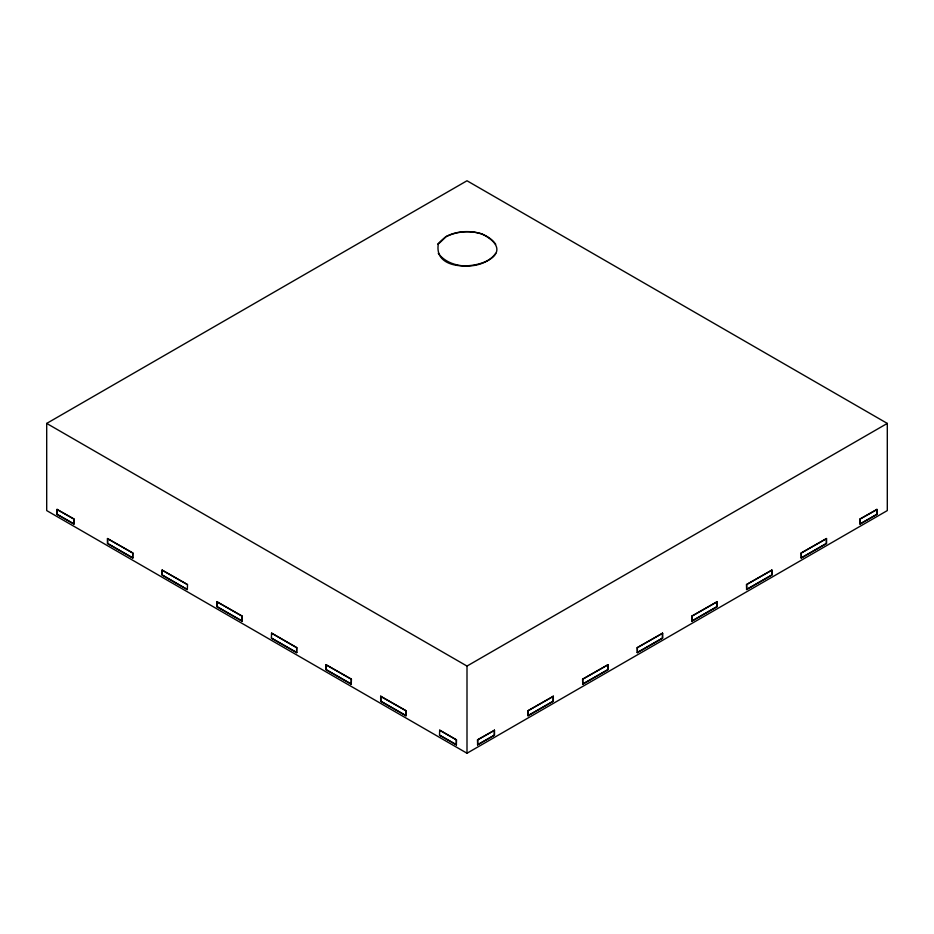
<?xml version="1.0" encoding="UTF-8"?>
<svg xmlns="http://www.w3.org/2000/svg" width="934" height="934" viewBox="0 0 934 934"><rect width="100%" height="100%" fill="white"/><g stroke="black" fill="none" stroke-linecap="round" stroke-linejoin="round"><path stroke-width="1.4" d="M438.291 244.264C431.706 284.847 534.341 260.668 481.862 233.85C470.129 230.313 456.936 230.803 445.985 236.571C437.497 243.482 432.57 249.985 445.985 236.769C461.419 228.795 485.341 229.589 495.709 244.264M438.291 253.336C450.527 270.265 483.473 270.265 495.709 253.336M46.7 423.417L467 180.764L887.3 423.417L887.3 510.583L467 753.236L46.7 510.583L46.7 423.417L467 666.07L887.3 423.417M57.044 509.462L74.019 519.071L73.856 524.021L57.044 514.319L57.044 509.462L74.019 519.071M57.044 514.319L74.019 523.927M107.48 538.579L132.862 553.045L132.698 557.995L107.48 543.436L107.48 538.579L132.862 553.045M107.48 543.436L132.862 557.902M162.119 570.125L187.5 584.591L187.337 589.541L162.119 574.982L162.119 570.125L187.5 584.591M162.119 574.982L187.337 589.541M216.758 601.671L242.139 616.136L241.976 621.087L216.758 606.528L216.758 601.671L242.139 616.136M216.758 606.528L242.139 620.993M271.56 633.124L296.779 647.682L296.615 652.632L271.397 638.074L271.56 633.124L296.779 647.682M271.397 638.074L296.779 652.539M326.036 664.763L351.418 679.228L351.254 684.178L326.036 669.62L326.036 664.763L351.418 679.228M326.036 669.62L351.418 684.085M380.675 696.309L406.057 710.774L405.893 715.724L380.675 701.165L380.675 696.309L406.057 710.774M380.675 701.165L406.057 715.631M439.68 730.19L456.493 739.891L456.329 744.842L439.517 735.14L439.68 730.19L456.493 739.891M439.517 735.14L456.493 744.748M477.507 739.891L494.483 730.283L494.483 735.14L477.671 744.842L477.507 739.891L494.483 730.283M527.943 710.774L553.325 696.309L553.325 701.165L528.107 715.724L527.943 710.774L553.325 696.309M582.582 679.228L607.964 664.763L607.964 669.62L582.746 684.178L582.582 679.228L607.964 664.763M637.221 647.682L662.603 633.217L662.603 638.074L637.385 652.632L637.221 647.682L662.603 633.217M691.861 616.136L717.242 601.671L717.242 606.528L692.024 621.087L691.861 616.136L717.242 601.671M746.5 584.591L771.881 570.125L771.881 574.982L746.663 589.541L746.5 584.591L771.881 570.125M801.139 553.045L826.52 538.579L826.52 543.436L801.302 557.995L801.139 553.045L826.52 538.579M859.981 519.071L876.956 509.462L876.956 514.319L860.144 524.021L859.981 519.071L876.956 509.462M477.507 744.748L494.483 735.14M527.943 715.631L553.325 701.165M582.582 684.085L607.964 669.62M637.221 652.539L662.603 638.074M691.861 620.993L717.242 606.528M746.5 589.447L771.881 574.982M801.139 557.902L826.52 543.436M859.981 523.927L876.956 514.319M876.793 509.369L876.793 514.225M860.144 519.176L860.144 524.021M826.356 538.486L826.356 543.343M801.302 553.15L801.302 557.995M771.717 570.032L771.717 574.889M746.663 584.684L746.663 589.541M717.079 601.578L717.079 606.435M692.024 616.23L692.024 621.087M662.439 633.124L662.439 637.98M637.385 647.776L637.385 652.632M607.801 664.669L607.801 669.526M582.746 679.322L582.746 684.178M553.162 696.215L553.162 701.072M528.107 710.867L528.107 715.724M494.319 730.19L494.319 735.046M477.671 739.997L477.671 744.842M467 666.07L467 753.236M456.329 739.997L456.329 744.842M405.893 710.867L405.893 715.724M380.838 696.215L380.838 701.072M351.254 679.322L351.254 684.178M326.199 664.669L326.199 669.526M296.615 647.776L296.615 652.632M241.976 616.23L241.976 621.087M216.922 601.578L216.922 606.435M162.282 570.032L162.282 574.889M132.698 553.15L132.698 557.995M107.644 538.486L107.644 543.343M73.856 519.176L73.856 524.021M57.207 509.369L57.207 514.225"/></g></svg>
